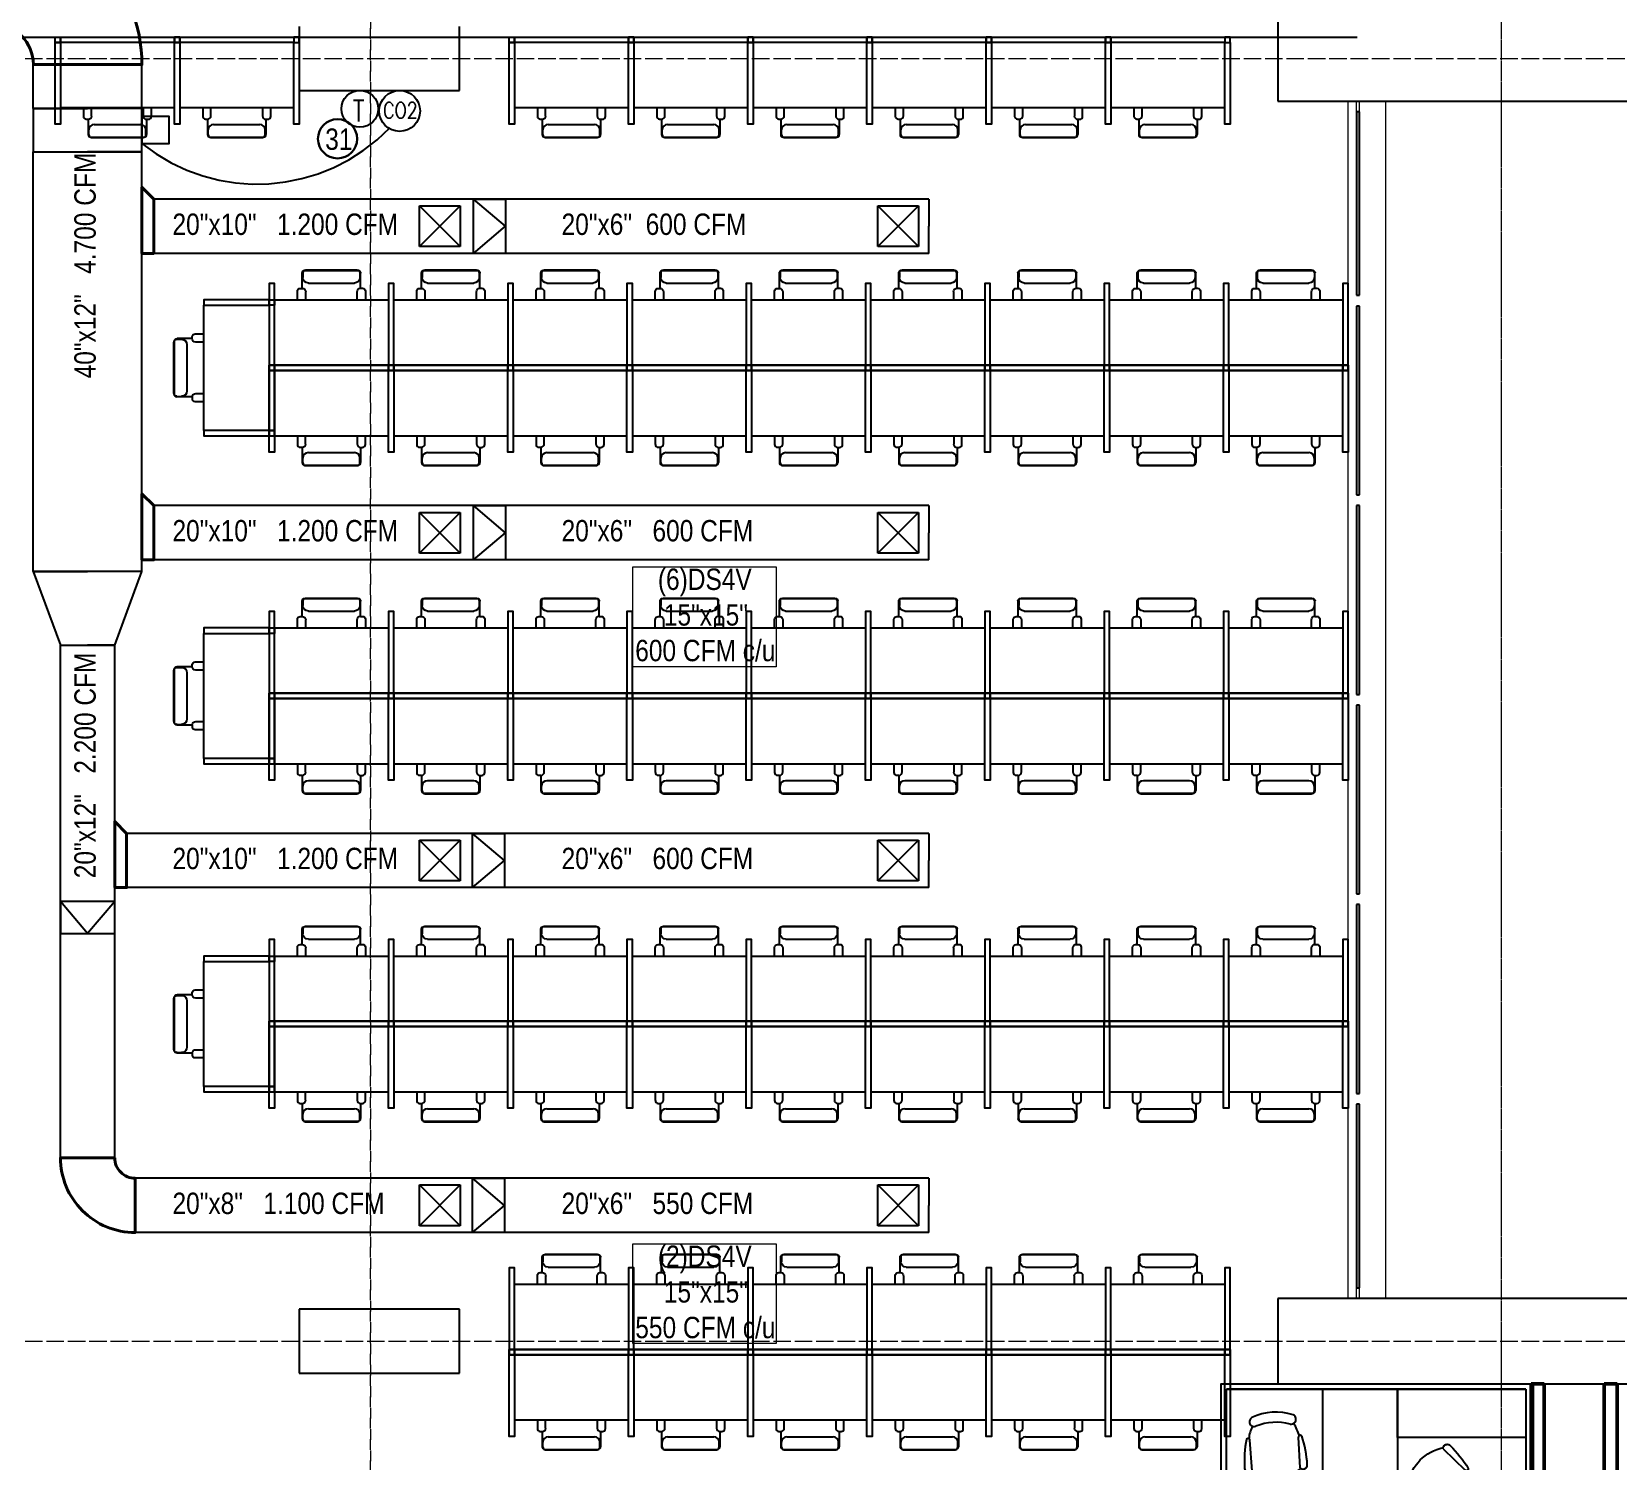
# Model space of a CAD drawing. Header units: inches. Extents: x -3 to 209, y -384 to 20.
# Drawn here: x 173.23 to 188.06, y -98.6 to -85.24 of the extents above; entities that cross this region are included whole.
import ezdxf

# ---------------------------------------------------------------- set-up
doc = ezdxf.new("R2010")
doc.units = ezdxf.units.IN
doc.header["$MEASUREMENT"] = 0
for name, pattern in [('Grid Line', [0.022225, 0.0127, -0.003175, 0.003175, -0.003175]), ('Grid Line 1_2_', [0.022225, 0.0127, -0.003175, 0.003175, -0.003175]), ('Hidden', [7.1438, 4.7625, -2.3813]), ('HIDDEN2', [0.1875, 0.125, -0.0625])]:
    doc.linetypes.add(name, pattern=pattern)
for name, color, linetype, lineweight in [('A-GLAZ-CWMG', 253, 'Continuous', 9), ('A-WALL-PATT', 253, 'Continuous', 50), ('HVAC -Textos Suministro', 7, 'Continuous', 9), ('HVAC Suministro', 5, 'Continuous', 40), ('S-COLS', 6, 'Continuous', 13), ('S-GRID', 253, 'Continuous', 9), ('TUBO HVAC', 1, 'Continuous', 30)]:
    doc.layers.add(name, color=color, linetype=linetype, lineweight=lineweight)
for name, color, linetype in [('A-WALL', 253, 'Continuous'), ('BASE PLAN$0$NBS-HEAVY', 253, 'Continuous'), ('HVAC TEXTO CVV', 2, 'Continuous'), ('HVAC-Accesorios', 1, 'Continuous'), ('HVAC-Equipos', 3, 'Continuous'), ('HVAC-Rejillas', 2, 'HIDDEN2'), ('HVAC-Suministro', 170, 'Continuous'), ('NFF-FURN', 253, 'Continuous'), ('NFF-LIGHT', 253, 'Continuous')]:
    doc.layers.add(name, color=color, linetype=linetype)
doc.styles.add('Arial Narrow', font='ARIALN.TTF', dxfattribs={"height": 0.00295})
doc.styles.add('ROMANS', font='romans.shx', dxfattribs={"width": 0.8})

# ---------------------------------------------------------------- blocks, each defined once
blk = doc.blocks.new('ds')
at = {"linetype": 'ByBlock', "lineweight": -2}
for p, q in [((-0.0127, -0.0127), (0.0127, 0.0127)), ((-0.0127, 0.0127), (0.0127, -0.0127)), ((-0.0127, -0.0127), (-0.0127, 0.0127)), ((-0.0127, 0.0127), (0.0127, 0.0127)), ((0.0127, 0.0127), (0.0127, -0.0127)), ((0.0127, -0.0127), (-0.0127, -0.0127))]:
    blk.add_line(p, q, dxfattribs=at)
blk = doc.blocks.new('Termostato 1')
at = {"linetype": 'ByBlock', "lineweight": -2}
blk.add_circle((725.333, -473.718), 0.172, dxfattribs=at)
at = {"linetype": 'ByBlock', "lineweight": -2, "insert": (725.414, -473.651, -2.384), "char_height": 0.2, "width": 2.87595, "attachment_point": 1, "rotation": 270, "style": 'ROMANS'}
blk.add_mtext('T', dxfattribs=at)
blk = doc.blocks.new('CO2')
at = {"linetype": 'ByBlock', "lineweight": -2}
blk.add_circle((-74869.314, 50750.37), 0.191, dxfattribs=at)
at = {"linetype": 'ByBlock', "lineweight": -2, "insert": (-74869.469, 50750.451, -2.384), "char_height": 0.15, "width": 2.87595, "attachment_point": 1, "rotation": 0, "style": 'ROMANS'}
blk.add_mtext('CO2', dxfattribs=at)
blk = doc.blocks.new('*U69')
blk.add_lwpolyline([(-0.26, -0.0566), (-0.26, 0), (0, 0), (0.0566, -0.0566), (-0.26, -0.0566)])
blk = doc.blocks.new('om 2')
at = {"layer": 'NFF-FURN', "linetype": 'ByBlock', "lineweight": -2, "extrusion": (0, 0, -1)}
for points in [[(1900, -1400), (1900, 0)], [(1200, -450), (1200, 0)], [(1200, 0), (1200, -1400)], [(2562, -265), (2562, -265)], [(2177, -238), (2177, -238)], [(2525, -346), (2525, -346)], [(2203, -325), (2203, -325)], [(2095, -436), (2095, -436)], [(2613, -468), (2613, -468)], [(2559, -761), (2581, -476)], [(2112, -733), (2126, -448)], [(0, -450), (1200, -450)], [(773, -557), (773, -557)], [(773, -557), (568, -756)], [(707, -525), (707, -525)], [(2630, -741), (2630, -741)], [(2112, -733), (2112, -733)], [(2044, -705), (2044, -705)], [(538, -740), (538, -740)], [(2559, -761), (2559, -761)], [(1089, -875), (1089, -875)], [(1089, -875), (889, -1079)], [(1120, -942), (1120, -942)], [(526, -895), (526, -895)], [(444, -932), (444, -932)], [(904, -1109), (904, -1109)], [(754, -1123), (754, -1123)], [(717, -1204), (717, -1204)], [(1200, -1400), (1900, -1400)]]:
    blk.add_lwpolyline(points, dxfattribs=at)
for points in [[(2562, -265), (2568, -269), (2574, -275, -0.415301), (2570, -338), (2564, -342), (2558, -345)], [(2562, -265), (2568, -269), (2574, -275, -0.415301), (2570, -338, -0.275335), (2525, -346)], [(2177, -238, -0.190618), (2562, -265)], [(2177, -238, -0.190618), (2562, -265)], [(2203, -325, -0.163773), (2525, -346)], [(2203, -325, -0.260185), (2161, -310, -0.41472), (2165, -246), (2171, -242), (2177, -238)], [(2170, -318), (2165, -314), (2161, -310, -0.41472), (2165, -246), (2171, -242), (2177, -238)], [(2558, -345, -0.084773), (2591, -462)], [(2120, -434, -0.064311), (2170, -318)], [(2095, -436), (2097, -434, -0.415432), (2122, -436), (2125, -442), (2126, -448)], [(2095, -436), (2097, -434, -0.379395), (2120, -434)], [(2044, -705, -0.062793), (2095, -436)], [(2044, -705, -0.062793), (2095, -436)], [(2613, -468, -0.062864), (2630, -741)], [(2613, -468, -0.062864), (2630, -741)], [(2591, -462, -0.335448), (2612, -466), (2613, -468)], [(2581, -476), (2582, -470), (2587, -465, -0.415881), (2612, -466), (2613, -468)], [(1102, -876, 0.300719), (773, -545)], [(773, -557), (774, -553, 0.414852), (735, -514, 0.197378), (707, -525)], [(773, -545, 0.360765), (735, -514, 0.197378), (707, -525)], [(707, -525, 0.062793), (538, -740)], [(707, -525, 0.062793), (538, -740)], [(2630, -741, -0.198888), (2616, -768, -0.347278), (2568, -771)], [(2630, -741, -0.198158), (2616, -768, -0.414966), (2562, -765), (2559, -761)], [(2568, -771, -0.300719), (2103, -741)], [(2112, -733), (2109, -737, -0.414852), (2054, -733, -0.197378), (2044, -705)], [(2103, -741, -0.360765), (2054, -733, -0.197378), (2044, -705)], [(538, -740), (538, -743, 0.415432), (556, -761), (562, -759), (568, -756)], [(538, -740), (538, -743, 0.379395), (553, -760)], [(1120, -942, 0.198158), (1132, -914, 0.414966), (1093, -875), (1089, -875)], [(1120, -942, 0.198888), (1132, -914, 0.347278), (1102, -876)], [(553, -760, 0.064311), (499, -875)], [(526, -895, 0.260185), (487, -873, 0.41472), (442, -918), (442, -925), (444, -932)], [(499, -875), (493, -874), (487, -873, 0.41472), (442, -918), (442, -925), (444, -932)], [(904, -1109, 0.062864), (1120, -942)], [(904, -1109, 0.062864), (1120, -942)], [(526, -895, 0.163773), (754, -1123)], [(444, -932, 0.190618), (717, -1204)], [(444, -932, 0.190618), (717, -1204)], [(889, -1079), (885, -1085), (884, -1092, 0.415881), (901, -1109), (904, -1109)], [(884, -1096, 0.335448), (901, -1109), (904, -1109)], [(775, -1148, 0.084773), (884, -1096)], [(717, -1204), (724, -1206), (732, -1207, 0.415301), (777, -1162, 0.275335), (754, -1123)], [(717, -1204), (724, -1206), (732, -1207, 0.415301), (777, -1162), (777, -1155), (775, -1148)]]:
    blk.add_lwpolyline(points, format="xyb", dxfattribs=at)
at = {"layer": 'NFF-LIGHT', "linetype": 'ByBlock', "lineweight": -2}
for p, q in [((1, 0), (-2800, 0)), ((-2800, 0), (1, 0)), ((-2800, -1400), (-2800, 0)), ((1, 0), (1, -2300)), ((-2800, -1400), (-2850, -1400)), ((1, -2300), (-2850, -2300))]:
    blk.add_line(p, q, dxfattribs=at)
blk.add_lwpolyline([(-2850, -1400), (-2850, 50), (51, 50), (51, -2350), (-2850, -2350), (-2850, -2300)], dxfattribs=at)
at = {"layer": 'NFF-LIGHT', "linetype": 'ByBlock', "lineweight": -2, "extrusion": (0, 0, -1)}
for points in [[(1900, 0), (1200, 0)], [(1200, 0), (0, 0)], [(0, 0), (0, -450)]]:
    blk.add_lwpolyline(points, dxfattribs=at)
blk = doc.blocks.new('nci')
at = {"layer": 'NFF-FURN', "linetype": 'ByBlock', "lineweight": -2}
for p, q in [((717, -265), (635, -265)), ((744, -310), (744, -292)), ((635, -342), (712, -342)), ((744, -310), (886, -310)), ((793, -799), (793, -367)), ((889, -316), (844, -316)), ((911, -831), (911, -335)), ((915, -824), (915, -342)), ((711, -824), (635, -824)), ((743, -874), (743, -856)), ((743, -856), (886, -856)), ((889, -850), (844, -850)), ((635, -901), (716, -901))]:
    blk.add_line(p, q, dxfattribs=at)
for points in [[(-25, -50), (25, -50), (25, 0), (-25, 0)], [(25, -1116), (-25, -1116), (-25, -50), (25, -50)], [(25, -50), (25, -1116), (635, -1116), (635, -50)], [(-25, -1116), (25, -1116), (25, -1166), (-25, -1166)]]:
    blk.add_lwpolyline(points, close=True, dxfattribs=at)
for points in [[(25, 0), (789, 0), (789, -50), (25, -50), (25, 0)], [(25, -1116), (789, -1116), (789, -1166), (25, -1166), (25, -1116)]]:
    blk.add_lwpolyline(points, dxfattribs=at)
for centre, radius, start, end in [((717, -292), 26.9, 0, 90), ((712, -310), 32.3, 270, 0), ((844, -367), 50.8, 90, 180), ((886, -335), 25.4, 0, 90), ((889, -342), 25.4, 0, 90), ((711, -856), 32.3, 0, 90), ((716, -874), 26.9, 270, 0), ((844, -799), 50.8, 180, 270), ((886, -831), 25.4, 270, 0), ((889, -824), 25.4, 270, 0)]:
    blk.add_arc(centre, radius, start, end, dxfattribs=at)
blk = doc.blocks.new('tlws')
at = {"layer": 'NFF-FURN', "linetype": 'ByBlock', "lineweight": -2}
for p, q in [((-318, -610), (-318, -691)), ((-291, -718), (-273, -718)), ((-273, -718), (-273, -861)), ((-241, -686), (-241, -610)), ((241, -610), (241, -687)), ((273, -719), (291, -719)), ((273, -719), (273, -861)), ((318, -692), (318, -610)), ((-267, -864), (-267, -819)), ((-248, -886), (248, -886)), ((-241, -890), (241, -890)), ((-216, -768), (216, -768)), ((267, -864), (267, -819))]:
    blk.add_line(p, q, dxfattribs=at)
for points in [[(-585, 50), (-585, 0), (-635, 0), (-635, 50)], [(-585, 0), (-585, 50), (585, 50), (585, 0)], [(585, 0), (-585, 0), (-585, -610), (585, -610)], [(585, 50), (585, 0), (635, 0), (635, 50)]]:
    blk.add_lwpolyline(points, close=True, dxfattribs=at)
for points in [[(-585, 0), (-585, -610), (-635, -610), (-635, 0), (-585, 0)], [(635, 0), (635, -610), (585, -610), (585, 0), (635, 0)]]:
    blk.add_lwpolyline(points, dxfattribs=at)
for centre, radius, start, end in [((-291, -691), 26.9, 180, 270), ((-273, -686), 32.3, 270, 0), ((273, -687), 32.3, 180, 270), ((291, -692), 26.9, 270, 0), ((-248, -861), 25.4, 180, 270), ((-216, -819), 50.8, 90, 180), ((-241, -864), 25.4, 180, 270), ((216, -819), 50.8, 0, 90), ((241, -864), 25.4, 270, 0), ((248, -861), 25.4, 270, 0)]:
    blk.add_arc(centre, radius, start, end, dxfattribs=at)

msp = doc.modelspace()

# ---------------------------------------------------------------- linework, layer by layer
at = {"layer": 'A-GLAZ-CWMG'}
for p, q in [((185.621, -85.991), (185.621, -85.891)), ((185.651, -85.991), (185.651, -85.891)), ((185.621, -97.091), (185.621, -96.991)), ((185.651, -97.091), (185.651, -96.991))]:
    msp.add_line(p, q, dxfattribs=at)
at = {"layer": 'A-GLAZ-CWMG', "lineweight": 25}
for p, q in [((185.651, -85.991), (185.621, -85.991)), ((185.621, -85.991), (185.621, -87.707)), ((185.651, -87.707), (185.651, -85.991)), ((185.621, -87.707), (185.651, -87.707)), ((185.651, -87.807), (185.621, -87.807)), ((185.621, -87.807), (185.621, -89.574)), ((185.651, -89.574), (185.651, -87.807)), ((185.621, -89.574), (185.651, -89.574)), ((185.651, -89.674), (185.621, -89.674)), ((185.621, -89.674), (185.621, -91.441)), ((185.651, -91.441), (185.651, -89.674)), ((185.621, -91.441), (185.651, -91.441)), ((185.651, -91.541), (185.621, -91.541)), ((185.621, -91.541), (185.621, -93.307)), ((185.651, -93.307), (185.651, -91.541)), ((185.621, -93.307), (185.651, -93.307)), ((185.651, -93.407), (185.621, -93.407)), ((185.621, -93.407), (185.621, -95.174)), ((185.651, -95.174), (185.651, -93.407)), ((185.621, -95.174), (185.651, -95.174)), ((185.651, -95.274), (185.621, -95.274)), ((185.621, -95.274), (185.621, -96.991)), ((185.651, -96.991), (185.651, -95.274)), ((185.621, -96.991), (185.651, -96.991))]:
    msp.add_line(p, q, dxfattribs=at)
at = {"layer": 'A-WALL', "lineweight": 9}
for p, q in [((185.544, -97.091), (185.544, -85.891)), ((185.894, -85.891), (185.894, -97.091))]:
    msp.add_line(p, q, dxfattribs=at)
at = {"layer": 'A-WALL', "lineweight": 50}
for p, q in [((187.377, -97.891), (187.257, -97.891)), ((187.257, -97.891), (187.257, -100.371)), ((187.377, -100.371), (187.377, -97.891)), ((187.94, -97.891), (187.94, -100.371)), ((188.06, -97.891), (187.94, -97.891)), ((188.06, -100.491), (188.06, -97.891))]:
    msp.add_line(p, q, dxfattribs=at)
at = {"layer": 'A-WALL', "lineweight": 18}
msp.add_line((187.277, -97.891), (187.277, -100.371), dxfattribs=at)
at = {"layer": 'A-WALL-PATT', "linetype": 'Continuous', "lineweight": 9}
msp.add_line((187.275, -98.29), (187.258, -98.261), dxfattribs=at)
at = {"layer": 'BASE PLAN$0$NBS-HEAVY'}
msp.add_line((168.525, -85.291), (185.628, -85.291), dxfattribs=at)
at = {"layer": 'HVAC -Textos Suministro'}
for points in [[(180.192, -91.181), (178.852, -91.181), (178.852, -90.247), (180.192, -90.247)], [(180.192, -97.513), (178.852, -97.513), (178.852, -96.579), (180.192, -96.579)]]:
    msp.add_lwpolyline(points, close=True, dxfattribs=at)
at = {"layer": 'HVAC Suministro'}
for points in [[(172.864, -85.168), (172.864, -84.152, -0.414214), (174.26, -85.548), (173.245, -85.548, 0.414214)], [(174.006, -95.776), (173.498, -95.776, 0.414214), (174.197, -96.474), (174.197, -95.966, -0.414214)]]:
    msp.add_lwpolyline(points, format="xyb", close=True, dxfattribs=at)
at = {"layer": 'HVAC-Accesorios', "color": 1, "linetype": 'Hidden'}
msp.add_arc((175.339, -84.943), 1.724, 231.2422, 316.052, dxfattribs=at)
at = {"layer": 'HVAC-Equipos'}
for points in [[(173.244, -85.958), (173.244, -86.365), (174.26, -86.365), (174.26, -85.958)], [(174.26, -86.034), (174.26, -86.288), (174.514, -86.288), (174.514, -86.034)]]:
    msp.add_lwpolyline(points, close=True, dxfattribs=at)
at = {"layer": 'HVAC-Suministro'}
for p, q in [((173.244, -85.958), (173.244, -85.548)), ((173.244, -85.548), (173.752, -85.548)), ((174.26, -85.549), (173.752, -85.548)), ((174.26, -85.959), (174.26, -85.549)), ((173.244, -85.958), (173.752, -85.958)), ((174.26, -85.959), (173.752, -85.958)), ((173.244, -90.29), (173.244, -86.365)), ((173.244, -86.365), (173.752, -86.365)), ((174.26, -86.365), (173.752, -86.365)), ((174.26, -90.29), (174.26, -86.365)), ((181.623, -86.807), (174.371, -86.807)), ((174.371, -86.807), (174.371, -87.061)), ((181.623, -86.807), (181.623, -87.061)), ((174.371, -87.315), (174.371, -87.061)), ((181.623, -87.315), (181.623, -87.061)), ((181.623, -87.315), (174.371, -87.315)), ((181.623, -89.674), (174.371, -89.674)), ((174.371, -89.674), (174.371, -89.928)), ((181.623, -89.674), (181.623, -89.928)), ((174.371, -90.182), (174.371, -89.928)), ((181.623, -90.182), (181.623, -89.928)), ((181.623, -90.182), (174.371, -90.182)), ((173.244, -90.29), (173.752, -90.29)), ((174.26, -90.29), (173.752, -90.29)), ((173.498, -95.776), (173.498, -90.981)), ((173.498, -90.981), (173.752, -90.981)), ((174.006, -90.981), (173.752, -90.981)), ((174.006, -95.776), (174.006, -90.981)), ((181.623, -92.74), (174.117, -92.74)), ((174.117, -92.74), (174.117, -92.994)), ((181.623, -92.74), (181.623, -92.994)), ((174.117, -93.248), (174.117, -92.994)), ((181.623, -93.248), (181.623, -92.994)), ((181.623, -93.248), (174.117, -93.248)), ((173.498, -95.776), (173.752, -95.776)), ((174.006, -95.776), (173.752, -95.776)), ((181.623, -95.966), (174.197, -95.966)), ((174.197, -95.966), (174.197, -96.22)), ((181.623, -95.966), (181.623, -96.22)), ((174.197, -96.474), (174.197, -96.22)), ((181.623, -96.474), (181.623, -96.22)), ((181.623, -96.474), (174.197, -96.474))]:
    msp.add_line(p, q, dxfattribs=at)
for points in [[(177.361, -87.315), (177.361, -86.807), (177.661, -86.807), (177.661, -87.315), (177.361, -87.315), (177.661, -87.061), (177.361, -86.807)], [(177.361, -90.182), (177.361, -89.674), (177.661, -89.674), (177.661, -90.182), (177.361, -90.182), (177.661, -89.928), (177.361, -89.674)], [(177.353, -93.248), (177.353, -92.74), (177.653, -92.74), (177.653, -93.248), (177.353, -93.248), (177.653, -92.994), (177.353, -92.74)], [(174.006, -93.378), (173.498, -93.378), (173.498, -93.678), (174.006, -93.678), (174.006, -93.378), (173.752, -93.678), (173.498, -93.378)], [(177.353, -96.474), (177.353, -95.966), (177.653, -95.966), (177.653, -96.474), (177.353, -96.474), (177.653, -96.22), (177.353, -95.966)]]:
    msp.add_lwpolyline(points, dxfattribs=at)
msp.add_lwpolyline([(174.26, -90.29), (173.244, -90.29), (173.498, -90.981), (174.006, -90.981)], close=True, dxfattribs=at)
at = {"layer": 'S-COLS', "lineweight": 25}
for p, q in [((184.885, -85.091), (184.885, -85.891)), ((175.73, -85.191), (175.73, -85.791)), ((177.23, -85.791), (177.23, -85.191)), ((175.73, -85.791), (177.23, -85.791)), ((184.885, -85.891), (188.485, -85.891)), ((188.485, -97.091), (184.885, -97.091)), ((184.885, -97.091), (184.885, -97.891)), ((177.23, -97.191), (175.73, -97.191)), ((175.73, -97.191), (175.73, -97.791)), ((177.23, -97.791), (177.23, -97.191)), ((175.73, -97.791), (177.23, -97.791)), ((184.885, -97.891), (188.485, -97.891))]:
    msp.add_line(p, q, dxfattribs=at)
at = {"layer": 'S-GRID', "linetype": 'Grid Line 1_2_'}
for p, q in [((176.399, -65.513), (176.399, -119.259)), ((176.399, -65.513), (176.399, -119.259)), ((186.977, -65.513), (186.977, -119.259)), ((186.977, -65.513), (186.977, -119.259)), ((118.631, -85.491), (201.813, -85.491)), ((118.631, -85.491), (201.813, -85.491)), ((118.631, -97.491), (201.813, -97.491)), ((118.631, -97.491), (201.813, -97.491))]:
    msp.add_line(p, q, dxfattribs=at)
at = {"layer": 'S-GRID', "linetype": 'Grid Line'}
for p, q in [((176.395, -70.408), (176.395, -112.801)), ((186.977, -70.408), (186.977, -112.801)), ((117.624, -85.491), (200.283, -85.491)), ((123.567, -85.491), (190.878, -85.491)), ((117.624, -97.491), (200.283, -97.491)), ((123.567, -97.491), (190.878, -97.491))]:
    msp.add_line(p, q, dxfattribs=at)
at = {"layer": 'TUBO HVAC'}
msp.add_circle((176.09, -86.243), 0.183, dxfattribs=at)

# ---------------------------------------------------------------- block references
at = {"layer": 'HVAC Suministro', "xscale": -1.953866694221574, "yscale": 1.953866694221574, "zscale": 1.953866694221574, "rotation": 270.0000000168192}
for p in [(174.371, -86.807), (174.371, -89.674), (174.117, -92.74)]:
    msp.add_blockref('*U69', p, dxfattribs=at)
at = {"layer": 'HVAC-Equipos', "rotation": 90.00000000172517}
msp.add_blockref('Termostato 1', (-297.419, -811.295), dxfattribs=at)
at = {"layer": 'HVAC-Equipos'}
msp.add_blockref('CO2', (75045.985, -50836.352), dxfattribs=at)
at = {"layer": 'HVAC-Rejillas', "xscale": 15, "yscale": 15, "zscale": 12, "rotation": 180}
for p in [(177.046, -87.061), (181.336, -87.061), (177.046, -89.928), (181.336, -89.928), (177.046, -92.994), (181.336, -92.994), (177.046, -96.22), (181.336, -96.22)]:
    msp.add_blockref('ds', p, dxfattribs=at)
at = {"layer": 'NFF-FURN', "yscale": 0.0009999999999852297, "zscale": 0.0009999999999852297, "rotation": 270}
for name, p, xscale in [('nci', (174.614, -85.316), 0.0009999999999852297), ('nci', (175.73, -85.316), 0.0009999999999852297), ('nci', (178.861, -85.316), 0.0009999999999852297), ('nci', (179.977, -85.316), 0.0009999999999852297), ('nci', (181.093, -85.316), 0.0009999999999852297), ('nci', (182.209, -85.316), 0.0009999999999852297), ('nci', (183.325, -85.316), 0.0009999999999852297), ('nci', (184.441, -85.316), 0.0009999999999852297), ('nci', (176.616, -88.385), -0.0009999999999852297), ('nci', (177.732, -88.385), -0.0009999999999852297), ('nci', (178.848, -88.385), -0.0009999999999852297), ('nci', (179.964, -88.385), -0.0009999999999852297), ('nci', (181.08, -88.385), -0.0009999999999852297), ('nci', (182.196, -88.385), -0.0009999999999852297), ('nci', (183.312, -88.385), -0.0009999999999852297), ('nci', (184.428, -88.385), -0.0009999999999852297), ('nci', (185.544, -88.385), -0.0009999999999852297), ('tlws', (175.45, -88.385), -0.0009999999999852297), ('nci', (176.616, -88.385), 0.0009999999999852297), ('nci', (177.732, -88.385), 0.0009999999999852297), ('nci', (178.848, -88.385), 0.0009999999999852297), ('nci', (179.964, -88.385), 0.0009999999999852297), ('nci', (181.08, -88.385), 0.0009999999999852297), ('nci', (182.196, -88.385), 0.0009999999999852297), ('nci', (183.312, -88.385), 0.0009999999999852297), ('nci', (184.428, -88.385), 0.0009999999999852297), ('nci', (185.544, -88.385), 0.0009999999999852297), ('nci', (176.616, -91.454), -0.0009999999999852297), ('nci', (177.732, -91.454), -0.0009999999999852297), ('nci', (178.848, -91.454), -0.0009999999999852297), ('nci', (179.964, -91.454), -0.0009999999999852297), ('nci', (181.08, -91.454), -0.0009999999999852297), ('nci', (182.196, -91.454), -0.0009999999999852297), ('nci', (183.312, -91.454), -0.0009999999999852297), ('nci', (184.428, -91.454), -0.0009999999999852297), ('nci', (185.544, -91.454), -0.0009999999999852297), ('tlws', (175.45, -91.454), -0.0009999999999852297), ('nci', (176.616, -91.454), 0.0009999999999852297), ('nci', (177.732, -91.454), 0.0009999999999852297), ('nci', (178.848, -91.454), 0.0009999999999852297), ('nci', (179.964, -91.454), 0.0009999999999852297), ('nci', (181.08, -91.454), 0.0009999999999852297), ('nci', (182.196, -91.454), 0.0009999999999852297), ('nci', (183.312, -91.454), 0.0009999999999852297), ('nci', (184.428, -91.454), 0.0009999999999852297), ('nci', (185.544, -91.454), 0.0009999999999852297), ('nci', (176.616, -94.523), -0.0009999999999852297), ('nci', (177.732, -94.523), -0.0009999999999852297), ('nci', (178.848, -94.523), -0.0009999999999852297), ('nci', (179.964, -94.523), -0.0009999999999852297), ('nci', (181.08, -94.523), -0.0009999999999852297), ('nci', (182.196, -94.523), -0.0009999999999852297), ('nci', (183.312, -94.523), -0.0009999999999852297), ('nci', (184.428, -94.523), -0.0009999999999852297), ('nci', (185.544, -94.523), -0.0009999999999852297), ('tlws', (175.45, -94.523), -0.0009999999999852297), ('nci', (176.616, -94.523), 0.0009999999999852297), ('nci', (177.732, -94.523), 0.0009999999999852297), ('nci', (178.848, -94.523), 0.0009999999999852297), ('nci', (179.964, -94.523), 0.0009999999999852297), ('nci', (181.08, -94.523), 0.0009999999999852297), ('nci', (182.196, -94.523), 0.0009999999999852297), ('nci', (183.312, -94.523), 0.0009999999999852297), ('nci', (184.428, -94.523), 0.0009999999999852297), ('nci', (185.544, -94.523), 0.0009999999999852297), ('nci', (178.861, -97.592), -0.0009999999999852297), ('nci', (179.977, -97.592), -0.0009999999999852297), ('nci', (181.093, -97.592), -0.0009999999999852297), ('nci', (182.209, -97.592), -0.0009999999999852297), ('nci', (183.325, -97.592), -0.0009999999999852297), ('nci', (184.441, -97.592), -0.0009999999999852297), ('nci', (178.861, -97.592), 0.0009999999999852297), ('nci', (179.977, -97.592), 0.0009999999999852297), ('nci', (181.093, -97.592), 0.0009999999999852297), ('nci', (182.209, -97.592), 0.0009999999999852297), ('nci', (183.325, -97.592), 0.0009999999999852297), ('nci', (184.441, -97.592), 0.0009999999999852297)]:
    msp.add_blockref(name, p, dxfattribs=dict(at, xscale=xscale))
at = {"layer": 'NFF-LIGHT', "xscale": 0.0009999999999852297, "yscale": 0.0009999999999852297, "zscale": 0.0009999999999852297}
msp.add_blockref('om 2', (187.206, -97.941), dxfattribs=at)

# ---------------------------------------------------------------- texts
at = {"layer": 'HVAC -Textos Suministro', "char_height": 0.2, "width": 2.11884, "attachment_point": 1, "rotation": 90, "style": 'Arial Narrow'}
for s, insert in [('40"x12"   4.700 CFM', (173.628, -88.484)), ('20"x12"   2.200 CFM', (173.628, -93.16))]:
    msp.add_mtext(s, dxfattribs=dict(at, insert=insert))
at = {"layer": 'HVAC -Textos Suministro', "char_height": 0.2, "attachment_point": 1, "style": 'Arial Narrow'}
for s, insert, width in [('20"x10"   1.200 CFM', (174.546, -86.942), 2.11884), ('20"x6"  600 CFM', (178.186, -86.942), 2.11884), ('20"x10"   1.200 CFM', (174.546, -89.809), 2.11884), ('20"x6"   600 CFM', (178.186, -89.809), 2.11884), ('\\pi0.38596;(6)DS4V\\P\\pi0.44162;15"x15"\\P\\pi0.17409;600 CFM c/u', (178.701, -90.263), 1.6348), ('20"x10"   1.200 CFM', (174.546, -92.875), 2.11884), ('20"x6"   600 CFM', (178.186, -92.875), 2.11884), ('20"x8"   1.100 CFM', (174.546, -96.101), 2.11884), ('20"x6"   550 CFM', (178.186, -96.101), 2.11884), ('\\pi0.38596;(2)DS4V\\P\\pi0.44162;15"x15"\\P\\pi0.17456;550 CFM c/u', (178.701, -96.596), 1.6348)]:
    msp.add_mtext(s, dxfattribs=dict(at, insert=insert, width=width))
at = {"layer": 'HVAC TEXTO CVV', "color": 1, "insert": (175.259, -86.146), "char_height": 0.2, "width": 1.6348, "attachment_point": 1, "style": 'Arial Narrow'}
msp.add_mtext('\\pi0.71576;31', dxfattribs=at)

doc.saveas('drawing.dxf')
